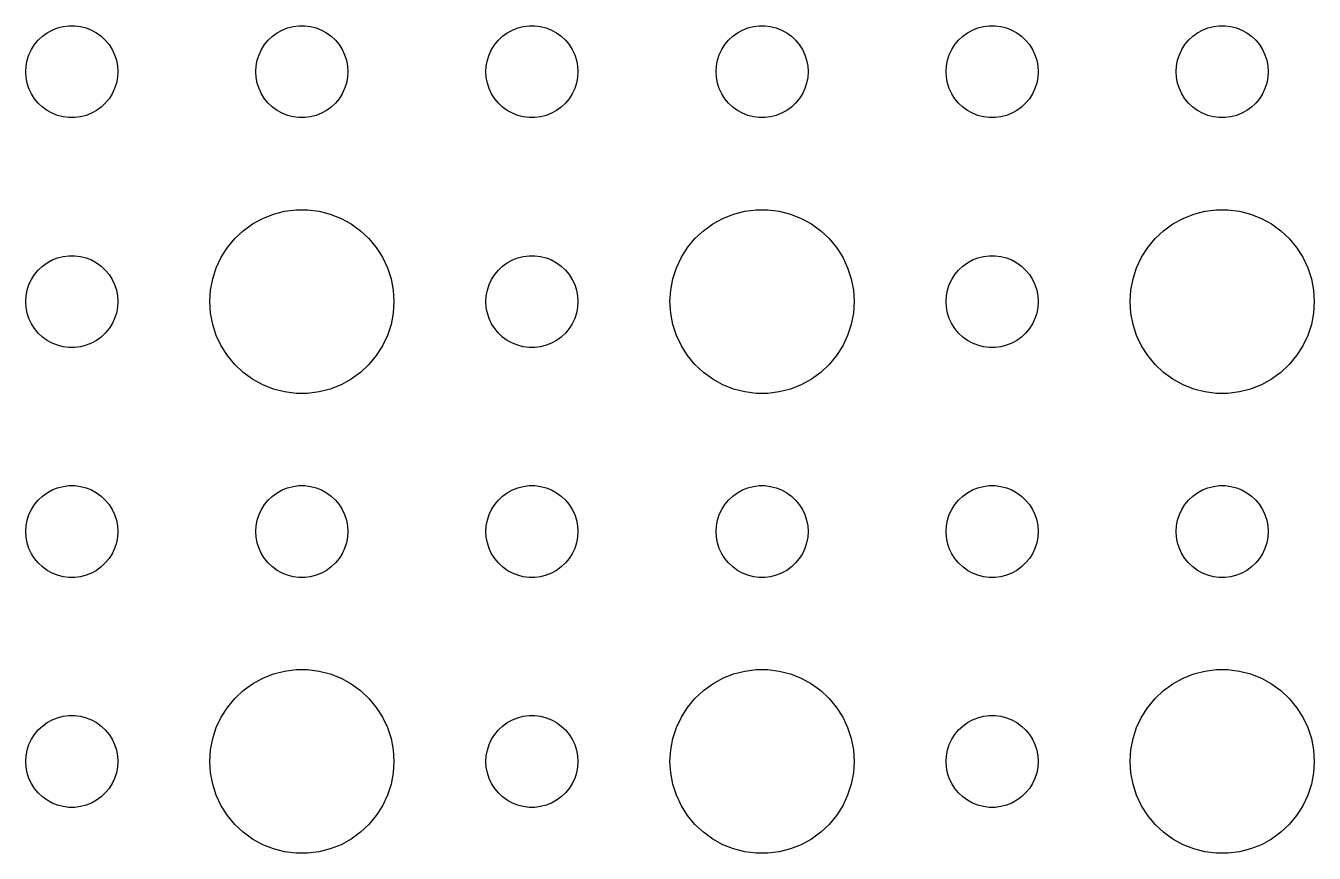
# Model space of a CAD drawing. Header units: metres. Extents: x -142 to 142, y -142 to 142.
# Drawn here: x 21 to 63, y -47.99 to -21 of the extents above; entities that cross this region are included whole.
import ezdxf

# ---------------------------------------------------------------- set-up
doc = ezdxf.new("R2010")
doc.units = ezdxf.units.M

msp = doc.modelspace()

# ---------------------------------------------------------------- linework, layer by layer
for p, q in [((21.4065, -21.4732), (21.5439, -21.3442)), ((21.5439, -21.3442), (21.6963, -21.2335)), ((21.6963, -21.2335), (21.8613, -21.1427)), ((21.8613, -21.1427), (22.0365, -21.0734)), ((22.0365, -21.0734), (22.2189, -21.0266)), ((22.2189, -21.0266), (22.4058, -21.003)), ((22.4058, -21.003), (22.5942, -21.003)), ((22.5942, -21.003), (22.7811, -21.0266)), ((22.7811, -21.0266), (22.9635, -21.0734)), ((22.9635, -21.0734), (23.1387, -21.1427)), ((23.1387, -21.1427), (23.3037, -21.2335)), ((23.3037, -21.2335), (23.4561, -21.3442)), ((23.4561, -21.3442), (23.5934, -21.4732)), ((28.9065, -21.4732), (29.0439, -21.3442)), ((29.0439, -21.3442), (29.1963, -21.2335)), ((29.1963, -21.2335), (29.3613, -21.1427)), ((29.3613, -21.1427), (29.5365, -21.0734)), ((29.5365, -21.0734), (29.7189, -21.0266)), ((29.7189, -21.0266), (29.9058, -21.003)), ((29.9058, -21.003), (30.0942, -21.003)), ((30.0942, -21.003), (30.2811, -21.0266)), ((30.2811, -21.0266), (30.4635, -21.0734)), ((30.4635, -21.0734), (30.6387, -21.1427)), ((30.6387, -21.1427), (30.8037, -21.2335)), ((30.8037, -21.2335), (30.9561, -21.3442)), ((30.9561, -21.3442), (31.0934, -21.4732)), ((36.4065, -21.4732), (36.5439, -21.3442)), ((36.5439, -21.3442), (36.6963, -21.2335)), ((36.6963, -21.2335), (36.8613, -21.1427)), ((36.8613, -21.1427), (37.0365, -21.0734)), ((37.0365, -21.0734), (37.2189, -21.0266)), ((37.2189, -21.0266), (37.4058, -21.003)), ((37.4058, -21.003), (37.5942, -21.003)), ((37.5942, -21.003), (37.7811, -21.0266)), ((37.7811, -21.0266), (37.9635, -21.0734)), ((37.9635, -21.0734), (38.1387, -21.1427)), ((38.1387, -21.1427), (38.3037, -21.2335)), ((38.3037, -21.2335), (38.4561, -21.3442)), ((38.4561, -21.3442), (38.5934, -21.4732)), ((43.9065, -21.4732), (44.0439, -21.3442)), ((44.0439, -21.3442), (44.1963, -21.2335)), ((44.1963, -21.2335), (44.3613, -21.1427)), ((44.3613, -21.1427), (44.5365, -21.0734)), ((44.5365, -21.0734), (44.7189, -21.0266)), ((44.7189, -21.0266), (44.9058, -21.003)), ((44.9058, -21.003), (45.0942, -21.003)), ((45.0942, -21.003), (45.2811, -21.0266)), ((45.2811, -21.0266), (45.4635, -21.0734)), ((45.4635, -21.0734), (45.6387, -21.1427)), ((45.6387, -21.1427), (45.8037, -21.2335)), ((45.8037, -21.2335), (45.9561, -21.3442)), ((45.9561, -21.3442), (46.0934, -21.4732)), ((51.4065, -21.4732), (51.5439, -21.3442)), ((51.5439, -21.3442), (51.6963, -21.2335)), ((51.6963, -21.2335), (51.8613, -21.1427)), ((51.8613, -21.1427), (52.0365, -21.0734)), ((52.0365, -21.0734), (52.2189, -21.0266)), ((52.2189, -21.0266), (52.4058, -21.003)), ((52.4058, -21.003), (52.5942, -21.003)), ((52.5942, -21.003), (52.7811, -21.0266)), ((52.7811, -21.0266), (52.9635, -21.0734)), ((52.9635, -21.0734), (53.1387, -21.1427)), ((53.1387, -21.1427), (53.3037, -21.2335)), ((53.3037, -21.2335), (53.4561, -21.3442)), ((53.4561, -21.3442), (53.5934, -21.4732)), ((58.9065, -21.4732), (59.0439, -21.3442)), ((59.0439, -21.3442), (59.1963, -21.2335)), ((59.1963, -21.2335), (59.3613, -21.1427)), ((59.3613, -21.1427), (59.5365, -21.0734)), ((59.5365, -21.0734), (59.7189, -21.0266)), ((59.7189, -21.0266), (59.9058, -21.003)), ((59.9058, -21.003), (60.0942, -21.003)), ((60.0942, -21.003), (60.2811, -21.0266)), ((60.2811, -21.0266), (60.4635, -21.0734)), ((60.4635, -21.0734), (60.6387, -21.1427)), ((60.6387, -21.1427), (60.8037, -21.2335)), ((60.8037, -21.2335), (60.9561, -21.3442)), ((60.9561, -21.3442), (61.0934, -21.4732)), ((21.1053, -21.9478), (21.1855, -21.7774)), ((21.1855, -21.7774), (21.2865, -21.6183)), ((21.2865, -21.6183), (21.4065, -21.4732)), ((23.5934, -21.4732), (23.7135, -21.6183)), ((23.7135, -21.6183), (23.8145, -21.7774)), ((23.8145, -21.7774), (23.8947, -21.9478)), ((28.6053, -21.9478), (28.6855, -21.7774)), ((28.6855, -21.7774), (28.7865, -21.6183)), ((28.7865, -21.6183), (28.9065, -21.4732)), ((31.0934, -21.4732), (31.2135, -21.6183)), ((31.2135, -21.6183), (31.3145, -21.7774)), ((31.3145, -21.7774), (31.3947, -21.9478)), ((36.1053, -21.9478), (36.1855, -21.7774)), ((36.1855, -21.7774), (36.2865, -21.6183)), ((36.2865, -21.6183), (36.4065, -21.4732)), ((38.5934, -21.4732), (38.7135, -21.6183)), ((38.7135, -21.6183), (38.8145, -21.7774)), ((38.8145, -21.7774), (38.8947, -21.9478)), ((43.6053, -21.9478), (43.6855, -21.7774)), ((43.6855, -21.7774), (43.7865, -21.6183)), ((43.7865, -21.6183), (43.9065, -21.4732)), ((46.0934, -21.4732), (46.2135, -21.6183)), ((46.2135, -21.6183), (46.3145, -21.7774)), ((46.3145, -21.7774), (46.3947, -21.9478)), ((51.1053, -21.9478), (51.1855, -21.7774)), ((51.1855, -21.7774), (51.2865, -21.6183)), ((51.2865, -21.6183), (51.4065, -21.4732)), ((53.5934, -21.4732), (53.7135, -21.6183)), ((53.7135, -21.6183), (53.8145, -21.7774)), ((53.8145, -21.7774), (53.8947, -21.9478)), ((58.6053, -21.9478), (58.6855, -21.7774)), ((58.6855, -21.7774), (58.7865, -21.6183)), ((58.7865, -21.6183), (58.9065, -21.4732)), ((61.0934, -21.4732), (61.2135, -21.6183)), ((61.2135, -21.6183), (61.3145, -21.7774)), ((61.3145, -21.7774), (61.3947, -21.9478)), ((21.0118, -22.312), (21.0471, -22.127)), ((21.0471, -22.127), (21.1053, -21.9478)), ((23.8947, -21.9478), (23.9529, -22.127)), ((23.9529, -22.127), (23.9882, -22.312)), ((28.5118, -22.312), (28.5471, -22.127)), ((28.5471, -22.127), (28.6053, -21.9478)), ((31.3947, -21.9478), (31.4529, -22.127)), ((31.4529, -22.127), (31.4882, -22.312)), ((36.0118, -22.312), (36.0471, -22.127)), ((36.0471, -22.127), (36.1053, -21.9478)), ((38.8947, -21.9478), (38.9529, -22.127)), ((38.9529, -22.127), (38.9882, -22.312)), ((43.5118, -22.312), (43.5471, -22.127)), ((43.5471, -22.127), (43.6053, -21.9478)), ((46.3947, -21.9478), (46.4529, -22.127)), ((46.4529, -22.127), (46.4882, -22.312)), ((51.0118, -22.312), (51.0471, -22.127)), ((51.0471, -22.127), (51.1053, -21.9478)), ((53.8947, -21.9478), (53.9529, -22.127)), ((53.9529, -22.127), (53.9882, -22.312)), ((58.5118, -22.312), (58.5471, -22.127)), ((58.5471, -22.127), (58.6053, -21.9478)), ((61.3947, -21.9478), (61.4529, -22.127)), ((61.4529, -22.127), (61.4882, -22.312)), ((21, -22.5), (21.0118, -22.312)), ((21.0118, -22.688), (21, -22.5)), ((23.9882, -22.312), (24, -22.5)), ((24, -22.5), (23.9882, -22.688)), ((28.5, -22.5), (28.5118, -22.312)), ((28.5118, -22.688), (28.5, -22.5)), ((31.4882, -22.312), (31.5, -22.5)), ((31.5, -22.5), (31.4882, -22.688)), ((36, -22.5), (36.0118, -22.312)), ((36.0118, -22.688), (36, -22.5)), ((38.9882, -22.312), (39, -22.5)), ((39, -22.5), (38.9882, -22.688)), ((43.5, -22.5), (43.5118, -22.312)), ((43.5118, -22.688), (43.5, -22.5)), ((46.4882, -22.312), (46.5, -22.5)), ((46.5, -22.5), (46.4882, -22.688)), ((51, -22.5), (51.0118, -22.312)), ((51.0118, -22.688), (51, -22.5)), ((53.9882, -22.312), (54, -22.5)), ((54, -22.5), (53.9882, -22.688)), ((58.5, -22.5), (58.5118, -22.312)), ((58.5118, -22.688), (58.5, -22.5)), ((61.4882, -22.312), (61.5, -22.5)), ((61.5, -22.5), (61.4882, -22.688)), ((21.0471, -22.873), (21.0118, -22.688)), ((21.1053, -23.0522), (21.0471, -22.873)), ((21.1855, -23.2226), (21.1053, -23.0522)), ((23.8947, -23.0522), (23.8145, -23.2226)), ((23.9529, -22.873), (23.8947, -23.0522)), ((23.9882, -22.688), (23.9529, -22.873)), ((28.5471, -22.873), (28.5118, -22.688)), ((28.6053, -23.0522), (28.5471, -22.873)), ((28.6855, -23.2226), (28.6053, -23.0522)), ((31.3947, -23.0522), (31.3145, -23.2226)), ((31.4529, -22.873), (31.3947, -23.0522)), ((31.4882, -22.688), (31.4529, -22.873)), ((36.0471, -22.873), (36.0118, -22.688)), ((36.1053, -23.0522), (36.0471, -22.873)), ((36.1855, -23.2226), (36.1053, -23.0522)), ((38.8947, -23.0522), (38.8145, -23.2226)), ((38.9529, -22.873), (38.8947, -23.0522)), ((38.9882, -22.688), (38.9529, -22.873)), ((43.5471, -22.873), (43.5118, -22.688)), ((43.6053, -23.0522), (43.5471, -22.873)), ((43.6855, -23.2226), (43.6053, -23.0522)), ((46.3947, -23.0522), (46.3145, -23.2226)), ((46.4529, -22.873), (46.3947, -23.0522)), ((46.4882, -22.688), (46.4529, -22.873)), ((51.0471, -22.873), (51.0118, -22.688)), ((51.1053, -23.0522), (51.0471, -22.873)), ((51.1855, -23.2226), (51.1053, -23.0522)), ((53.8947, -23.0522), (53.8145, -23.2226)), ((53.9529, -22.873), (53.8947, -23.0522)), ((53.9882, -22.688), (53.9529, -22.873)), ((58.5471, -22.873), (58.5118, -22.688)), ((58.6053, -23.0522), (58.5471, -22.873)), ((58.6855, -23.2226), (58.6053, -23.0522)), ((61.3947, -23.0522), (61.3145, -23.2226)), ((61.4529, -22.873), (61.3947, -23.0522)), ((61.4882, -22.688), (61.4529, -22.873)), ((21.2865, -23.3817), (21.1855, -23.2226)), ((21.4065, -23.5268), (21.2865, -23.3817)), ((23.7135, -23.3817), (23.5934, -23.5268)), ((23.8145, -23.2226), (23.7135, -23.3817)), ((28.7865, -23.3817), (28.6855, -23.2226)), ((28.9065, -23.5268), (28.7865, -23.3817)), ((31.2135, -23.3817), (31.0934, -23.5268)), ((31.3145, -23.2226), (31.2135, -23.3817)), ((36.2865, -23.3817), (36.1855, -23.2226)), ((36.4065, -23.5268), (36.2865, -23.3817)), ((38.7135, -23.3817), (38.5934, -23.5268)), ((38.8145, -23.2226), (38.7135, -23.3817)), ((43.7865, -23.3817), (43.6855, -23.2226)), ((43.9065, -23.5268), (43.7865, -23.3817)), ((46.2135, -23.3817), (46.0934, -23.5268)), ((46.3145, -23.2226), (46.2135, -23.3817)), ((51.2865, -23.3817), (51.1855, -23.2226)), ((51.4065, -23.5268), (51.2865, -23.3817)), ((53.7135, -23.3817), (53.5934, -23.5268)), ((53.8145, -23.2226), (53.7135, -23.3817)), ((58.7865, -23.3817), (58.6855, -23.2226)), ((58.9065, -23.5268), (58.7865, -23.3817)), ((61.2135, -23.3817), (61.0934, -23.5268)), ((61.3145, -23.2226), (61.2135, -23.3817)), ((21.5439, -23.6558), (21.4065, -23.5268)), ((21.6963, -23.7665), (21.5439, -23.6558)), ((21.8613, -23.8572), (21.6963, -23.7665)), ((22.0365, -23.9266), (21.8613, -23.8572)), ((22.2189, -23.9734), (22.0365, -23.9266)), ((22.9635, -23.9266), (22.7811, -23.9734)), ((23.1387, -23.8572), (22.9635, -23.9266)), ((23.3037, -23.7665), (23.1387, -23.8572)), ((23.4561, -23.6558), (23.3037, -23.7665)), ((23.5934, -23.5268), (23.4561, -23.6558)), ((29.0439, -23.6558), (28.9065, -23.5268)), ((29.1963, -23.7665), (29.0439, -23.6558)), ((29.3613, -23.8572), (29.1963, -23.7665)), ((29.5365, -23.9266), (29.3613, -23.8572)), ((29.7189, -23.9734), (29.5365, -23.9266)), ((30.4635, -23.9266), (30.2811, -23.9734)), ((30.6387, -23.8572), (30.4635, -23.9266)), ((30.8037, -23.7665), (30.6387, -23.8572)), ((30.9561, -23.6558), (30.8037, -23.7665)), ((31.0934, -23.5268), (30.9561, -23.6558)), ((36.5439, -23.6558), (36.4065, -23.5268)), ((36.6963, -23.7665), (36.5439, -23.6558)), ((36.8613, -23.8572), (36.6963, -23.7665)), ((37.0365, -23.9266), (36.8613, -23.8572)), ((37.2189, -23.9734), (37.0365, -23.9266)), ((37.9635, -23.9266), (37.7811, -23.9734)), ((38.1387, -23.8572), (37.9635, -23.9266)), ((38.3037, -23.7665), (38.1387, -23.8572)), ((38.4561, -23.6558), (38.3037, -23.7665)), ((38.5934, -23.5268), (38.4561, -23.6558)), ((44.0439, -23.6558), (43.9065, -23.5268)), ((44.1963, -23.7665), (44.0439, -23.6558)), ((44.3613, -23.8572), (44.1963, -23.7665)), ((44.5365, -23.9266), (44.3613, -23.8572)), ((44.7189, -23.9734), (44.5365, -23.9266)), ((45.4635, -23.9266), (45.2811, -23.9734)), ((45.6387, -23.8572), (45.4635, -23.9266)), ((45.8037, -23.7665), (45.6387, -23.8572)), ((45.9561, -23.6558), (45.8037, -23.7665)), ((46.0934, -23.5268), (45.9561, -23.6558)), ((51.5439, -23.6558), (51.4065, -23.5268)), ((51.6963, -23.7665), (51.5439, -23.6558)), ((51.8613, -23.8572), (51.6963, -23.7665)), ((52.0365, -23.9266), (51.8613, -23.8572)), ((52.2189, -23.9734), (52.0365, -23.9266)), ((52.9635, -23.9266), (52.7811, -23.9734)), ((53.1387, -23.8572), (52.9635, -23.9266)), ((53.3037, -23.7665), (53.1387, -23.8572)), ((53.4561, -23.6558), (53.3037, -23.7665)), ((53.5934, -23.5268), (53.4561, -23.6558)), ((59.0439, -23.6558), (58.9065, -23.5268)), ((59.1963, -23.7665), (59.0439, -23.6558)), ((59.3613, -23.8572), (59.1963, -23.7665)), ((59.5365, -23.9266), (59.3613, -23.8572)), ((59.7189, -23.9734), (59.5365, -23.9266)), ((60.4635, -23.9266), (60.2811, -23.9734)), ((60.6387, -23.8572), (60.4635, -23.9266)), ((60.8037, -23.7665), (60.6387, -23.8572)), ((60.9561, -23.6558), (60.8037, -23.7665)), ((61.0934, -23.5268), (60.9561, -23.6558)), ((22.4058, -23.997), (22.2189, -23.9734)), ((22.5942, -23.997), (22.4058, -23.997)), ((22.7811, -23.9734), (22.5942, -23.997)), ((29.9058, -23.997), (29.7189, -23.9734)), ((30.0942, -23.997), (29.9058, -23.997)), ((30.2811, -23.9734), (30.0942, -23.997)), ((37.4058, -23.997), (37.2189, -23.9734)), ((37.5942, -23.997), (37.4058, -23.997)), ((37.7811, -23.9734), (37.5942, -23.997)), ((44.9058, -23.997), (44.7189, -23.9734)), ((45.0942, -23.997), (44.9058, -23.997)), ((45.2811, -23.9734), (45.0942, -23.997)), ((52.4058, -23.997), (52.2189, -23.9734)), ((52.5942, -23.997), (52.4058, -23.997)), ((52.7811, -23.9734), (52.5942, -23.997)), ((59.9058, -23.997), (59.7189, -23.9734)), ((60.0942, -23.997), (59.9058, -23.997)), ((60.2811, -23.9734), (60.0942, -23.997)), ((28.3925, -27.467), (28.7227, -27.2855)), ((28.7227, -27.2855), (29.0729, -27.1468)), ((29.0729, -27.1468), (29.4379, -27.0531)), ((29.4379, -27.0531), (29.8116, -27.0059)), ((29.8116, -27.0059), (30.1884, -27.0059)), ((30.1884, -27.0059), (30.5621, -27.0531)), ((30.5621, -27.0531), (30.927, -27.1468)), ((30.927, -27.1468), (31.2773, -27.2855)), ((31.2773, -27.2855), (31.6075, -27.467)), ((43.3925, -27.467), (43.7227, -27.2855)), ((43.7227, -27.2855), (44.0729, -27.1468)), ((44.0729, -27.1468), (44.4379, -27.0531)), ((44.4379, -27.0531), (44.8116, -27.0059)), ((44.8116, -27.0059), (45.1884, -27.0059)), ((45.1884, -27.0059), (45.5621, -27.0531)), ((45.5621, -27.0531), (45.927, -27.1468)), ((45.927, -27.1468), (46.2773, -27.2855)), ((46.2773, -27.2855), (46.6075, -27.467)), ((58.3925, -27.467), (58.7227, -27.2855)), ((58.7227, -27.2855), (59.0729, -27.1468)), ((59.0729, -27.1468), (59.4379, -27.0531)), ((59.4379, -27.0531), (59.8116, -27.0059)), ((59.8116, -27.0059), (60.1884, -27.0059)), ((60.1884, -27.0059), (60.5621, -27.0531)), ((60.5621, -27.0531), (60.927, -27.1468)), ((60.927, -27.1468), (61.2773, -27.2855)), ((61.2773, -27.2855), (61.6075, -27.467)), ((27.8131, -27.9464), (28.0877, -27.6884)), ((28.0877, -27.6884), (28.3925, -27.467)), ((31.6075, -27.467), (31.9123, -27.6884)), ((31.9123, -27.6884), (32.1869, -27.9464)), ((42.8131, -27.9464), (43.0877, -27.6884)), ((43.0877, -27.6884), (43.3925, -27.467)), ((46.6075, -27.467), (46.9123, -27.6884)), ((46.9123, -27.6884), (47.1869, -27.9464)), ((57.8131, -27.9464), (58.0877, -27.6884)), ((58.0877, -27.6884), (58.3925, -27.467)), ((61.6075, -27.467), (61.9123, -27.6884)), ((61.9123, -27.6884), (62.1869, -27.9464)), ((27.5729, -28.2366), (27.8131, -27.9464)), ((32.1869, -27.9464), (32.427, -28.2366)), ((42.5729, -28.2366), (42.8131, -27.9464)), ((47.1869, -27.9464), (47.427, -28.2366)), ((57.5729, -28.2366), (57.8131, -27.9464)), ((62.1869, -27.9464), (62.427, -28.2366)), ((22.0365, -28.5734), (22.2189, -28.5266)), ((22.2189, -28.5266), (22.4058, -28.503)), ((22.4058, -28.503), (22.5942, -28.503)), ((22.5942, -28.503), (22.7811, -28.5266)), ((22.7811, -28.5266), (22.9635, -28.5734)), ((27.2107, -28.8956), (27.3711, -28.5547)), ((27.3711, -28.5547), (27.5729, -28.2366)), ((32.427, -28.2366), (32.6289, -28.5547)), ((32.6289, -28.5547), (32.7893, -28.8956)), ((37.0365, -28.5734), (37.2189, -28.5266)), ((37.2189, -28.5266), (37.4058, -28.503)), ((37.4058, -28.503), (37.5942, -28.503)), ((37.5942, -28.503), (37.7811, -28.5266)), ((37.7811, -28.5266), (37.9635, -28.5734)), ((42.2107, -28.8956), (42.3711, -28.5547)), ((42.3711, -28.5547), (42.5729, -28.2366)), ((47.427, -28.2366), (47.6289, -28.5547)), ((47.6289, -28.5547), (47.7893, -28.8956)), ((52.0365, -28.5734), (52.2189, -28.5266)), ((52.2189, -28.5266), (52.4058, -28.503)), ((52.4058, -28.503), (52.5942, -28.503)), ((52.5942, -28.503), (52.7811, -28.5266)), ((52.7811, -28.5266), (52.9635, -28.5734)), ((57.2107, -28.8956), (57.3711, -28.5547)), ((57.3711, -28.5547), (57.5729, -28.2366)), ((62.427, -28.2366), (62.6289, -28.5547)), ((62.6289, -28.5547), (62.7893, -28.8956)), ((21.2865, -29.1183), (21.4065, -28.9732)), ((21.4065, -28.9732), (21.5439, -28.8442)), ((21.5439, -28.8442), (21.6963, -28.7335)), ((21.6963, -28.7335), (21.8613, -28.6427)), ((21.8613, -28.6427), (22.0365, -28.5734)), ((22.9635, -28.5734), (23.1387, -28.6427)), ((23.1387, -28.6427), (23.3037, -28.7335)), ((23.3037, -28.7335), (23.4561, -28.8442)), ((23.4561, -28.8442), (23.5934, -28.9732)), ((23.5934, -28.9732), (23.7135, -29.1183)), ((27.0942, -29.2539), (27.2107, -28.8956)), ((32.7893, -28.8956), (32.9057, -29.2539)), ((36.2865, -29.1183), (36.4065, -28.9732)), ((36.4065, -28.9732), (36.5439, -28.8442)), ((36.5439, -28.8442), (36.6963, -28.7335)), ((36.6963, -28.7335), (36.8613, -28.6427)), ((36.8613, -28.6427), (37.0365, -28.5734)), ((37.9635, -28.5734), (38.1387, -28.6427)), ((38.1387, -28.6427), (38.3037, -28.7335)), ((38.3037, -28.7335), (38.4561, -28.8442)), ((38.4561, -28.8442), (38.5934, -28.9732)), ((38.5934, -28.9732), (38.7135, -29.1183)), ((42.0942, -29.2539), (42.2107, -28.8956)), ((47.7893, -28.8956), (47.9057, -29.2539)), ((51.2865, -29.1183), (51.4065, -28.9732)), ((51.4065, -28.9732), (51.5439, -28.8442)), ((51.5439, -28.8442), (51.6963, -28.7335)), ((51.6963, -28.7335), (51.8613, -28.6427)), ((51.8613, -28.6427), (52.0365, -28.5734)), ((52.9635, -28.5734), (53.1387, -28.6427)), ((53.1387, -28.6427), (53.3037, -28.7335)), ((53.3037, -28.7335), (53.4561, -28.8442)), ((53.4561, -28.8442), (53.5934, -28.9732)), ((53.5934, -28.9732), (53.7135, -29.1183)), ((57.0942, -29.2539), (57.2107, -28.8956)), ((62.7893, -28.8956), (62.9057, -29.2539)), ((21.1053, -29.4478), (21.1855, -29.2774)), ((21.1855, -29.2774), (21.2865, -29.1183)), ((23.7135, -29.1183), (23.8145, -29.2774)), ((23.8145, -29.2774), (23.8947, -29.4478)), ((27.0237, -29.624), (27.0942, -29.2539)), ((32.9057, -29.2539), (32.9763, -29.624)), ((36.1053, -29.4478), (36.1855, -29.2774)), ((36.1855, -29.2774), (36.2865, -29.1183)), ((38.7135, -29.1183), (38.8145, -29.2774)), ((38.8145, -29.2774), (38.8947, -29.4478)), ((42.0237, -29.624), (42.0942, -29.2539)), ((47.9057, -29.2539), (47.9763, -29.624)), ((51.1053, -29.4478), (51.1855, -29.2774)), ((51.1855, -29.2774), (51.2865, -29.1183)), ((53.7135, -29.1183), (53.8145, -29.2774)), ((53.8145, -29.2774), (53.8947, -29.4478)), ((57.0237, -29.624), (57.0942, -29.2539)), ((62.9057, -29.2539), (62.9763, -29.624)), ((21, -30), (21.0118, -29.812)), ((21.0118, -29.812), (21.0471, -29.627)), ((21.0471, -29.627), (21.1053, -29.4478)), ((23.8947, -29.4478), (23.9529, -29.627)), ((23.9529, -29.627), (23.9882, -29.812)), ((23.9882, -29.812), (24, -30)), ((27, -30), (27.0237, -29.624)), ((32.9763, -29.624), (33, -30)), ((36, -30), (36.0118, -29.812)), ((36.0118, -29.812), (36.0471, -29.627)), ((36.0471, -29.627), (36.1053, -29.4478)), ((38.8947, -29.4478), (38.9529, -29.627)), ((38.9529, -29.627), (38.9882, -29.812)), ((38.9882, -29.812), (39, -30)), ((42, -30), (42.0237, -29.624)), ((47.9763, -29.624), (48, -30)), ((51, -30), (51.0118, -29.812)), ((51.0118, -29.812), (51.0471, -29.627)), ((51.0471, -29.627), (51.1053, -29.4478)), ((53.8947, -29.4478), (53.9529, -29.627)), ((53.9529, -29.627), (53.9882, -29.812)), ((53.9882, -29.812), (54, -30)), ((57, -30), (57.0237, -29.624)), ((62.9763, -29.624), (63, -30)), ((21.0118, -30.188), (21, -30)), ((21.0471, -30.373), (21.0118, -30.188)), ((23.9882, -30.188), (23.9529, -30.373)), ((24, -30), (23.9882, -30.188)), ((27.0237, -30.376), (27, -30)), ((33, -30), (32.9763, -30.376)), ((36.0118, -30.188), (36, -30)), ((36.0471, -30.373), (36.0118, -30.188)), ((38.9882, -30.188), (38.9529, -30.373)), ((39, -30), (38.9882, -30.188)), ((42.0237, -30.376), (42, -30)), ((48, -30), (47.9763, -30.376)), ((51.0118, -30.188), (51, -30)), ((51.0471, -30.373), (51.0118, -30.188)), ((53.9882, -30.188), (53.9529, -30.373)), ((54, -30), (53.9882, -30.188)), ((57.0237, -30.376), (57, -30)), ((63, -30), (62.9763, -30.376)), ((21.1053, -30.5522), (21.0471, -30.373)), ((21.1855, -30.7226), (21.1053, -30.5522)), ((23.8947, -30.5522), (23.8145, -30.7226)), ((23.9529, -30.373), (23.8947, -30.5522)), ((27.0942, -30.7461), (27.0237, -30.376)), ((32.9763, -30.376), (32.9057, -30.7461)), ((36.1053, -30.5522), (36.0471, -30.373)), ((36.1855, -30.7226), (36.1053, -30.5522)), ((38.8947, -30.5522), (38.8145, -30.7226)), ((38.9529, -30.373), (38.8947, -30.5522)), ((42.0942, -30.7461), (42.0237, -30.376)), ((47.9763, -30.376), (47.9057, -30.7461)), ((51.1053, -30.5522), (51.0471, -30.373)), ((51.1855, -30.7226), (51.1053, -30.5522)), ((53.8947, -30.5522), (53.8145, -30.7226)), ((53.9529, -30.373), (53.8947, -30.5522)), ((57.0942, -30.7461), (57.0237, -30.376)), ((62.9763, -30.376), (62.9057, -30.7461)), ((21.2865, -30.8817), (21.1855, -30.7226)), ((21.4065, -31.0268), (21.2865, -30.8817)), ((21.5439, -31.1558), (21.4065, -31.0268)), ((23.5934, -31.0268), (23.4561, -31.1558)), ((23.7135, -30.8817), (23.5934, -31.0268)), ((23.8145, -30.7226), (23.7135, -30.8817)), ((27.2107, -31.1044), (27.0942, -30.7461)), ((32.9057, -30.7461), (32.7893, -31.1044)), ((36.2865, -30.8817), (36.1855, -30.7226)), ((36.4065, -31.0268), (36.2865, -30.8817)), ((36.5439, -31.1558), (36.4065, -31.0268)), ((38.5934, -31.0268), (38.4561, -31.1558)), ((38.7135, -30.8817), (38.5934, -31.0268)), ((38.8145, -30.7226), (38.7135, -30.8817)), ((42.2107, -31.1044), (42.0942, -30.7461)), ((47.9057, -30.7461), (47.7893, -31.1044)), ((51.2865, -30.8817), (51.1855, -30.7226)), ((51.4065, -31.0268), (51.2865, -30.8817)), ((51.5439, -31.1558), (51.4065, -31.0268)), ((53.5934, -31.0268), (53.4561, -31.1558)), ((53.7135, -30.8817), (53.5934, -31.0268)), ((53.8145, -30.7226), (53.7135, -30.8817)), ((57.2107, -31.1044), (57.0942, -30.7461)), ((62.9057, -30.7461), (62.7893, -31.1044)), ((21.6963, -31.2665), (21.5439, -31.1558)), ((21.8613, -31.3572), (21.6963, -31.2665)), ((22.0365, -31.4266), (21.8613, -31.3572)), ((22.2189, -31.4734), (22.0365, -31.4266)), ((22.4058, -31.497), (22.2189, -31.4734)), ((22.5942, -31.497), (22.4058, -31.497)), ((22.7811, -31.4734), (22.5942, -31.497)), ((22.9635, -31.4266), (22.7811, -31.4734)), ((23.1387, -31.3572), (22.9635, -31.4266)), ((23.3037, -31.2665), (23.1387, -31.3572)), ((23.4561, -31.1558), (23.3037, -31.2665)), ((27.3711, -31.4453), (27.2107, -31.1044)), ((27.5729, -31.7634), (27.3711, -31.4453)), ((32.6289, -31.4453), (32.427, -31.7634)), ((32.7893, -31.1044), (32.6289, -31.4453)), ((36.6963, -31.2665), (36.5439, -31.1558)), ((36.8613, -31.3572), (36.6963, -31.2665)), ((37.0365, -31.4266), (36.8613, -31.3572)), ((37.2189, -31.4734), (37.0365, -31.4266)), ((37.4058, -31.497), (37.2189, -31.4734)), ((37.5942, -31.497), (37.4058, -31.497)), ((37.7811, -31.4734), (37.5942, -31.497)), ((37.9635, -31.4266), (37.7811, -31.4734)), ((38.1387, -31.3572), (37.9635, -31.4266)), ((38.3037, -31.2665), (38.1387, -31.3572)), ((38.4561, -31.1558), (38.3037, -31.2665)), ((42.3711, -31.4453), (42.2107, -31.1044)), ((42.5729, -31.7634), (42.3711, -31.4453)), ((47.6289, -31.4453), (47.427, -31.7634)), ((47.7893, -31.1044), (47.6289, -31.4453)), ((51.6963, -31.2665), (51.5439, -31.1558)), ((51.8613, -31.3572), (51.6963, -31.2665)), ((52.0365, -31.4266), (51.8613, -31.3572)), ((52.2189, -31.4734), (52.0365, -31.4266)), ((52.4058, -31.497), (52.2189, -31.4734)), ((52.5942, -31.497), (52.4058, -31.497)), ((52.7811, -31.4734), (52.5942, -31.497)), ((52.9635, -31.4266), (52.7811, -31.4734)), ((53.1387, -31.3572), (52.9635, -31.4266)), ((53.3037, -31.2665), (53.1387, -31.3572)), ((53.4561, -31.1558), (53.3037, -31.2665)), ((57.3711, -31.4453), (57.2107, -31.1044)), ((57.5729, -31.7634), (57.3711, -31.4453)), ((62.6289, -31.4453), (62.427, -31.7634)), ((62.7893, -31.1044), (62.6289, -31.4453)), ((27.8131, -32.0536), (27.5729, -31.7634)), ((32.427, -31.7634), (32.1869, -32.0536)), ((42.8131, -32.0536), (42.5729, -31.7634)), ((47.427, -31.7634), (47.1869, -32.0536)), ((57.8131, -32.0536), (57.5729, -31.7634)), ((62.427, -31.7634), (62.1869, -32.0536)), ((28.0877, -32.3115), (27.8131, -32.0536)), ((28.3925, -32.533), (28.0877, -32.3115)), ((31.9123, -32.3115), (31.6075, -32.533)), ((32.1869, -32.0536), (31.9123, -32.3115)), ((43.0877, -32.3115), (42.8131, -32.0536)), ((43.3925, -32.533), (43.0877, -32.3115)), ((46.9123, -32.3115), (46.6075, -32.533)), ((47.1869, -32.0536), (46.9123, -32.3115)), ((58.0877, -32.3115), (57.8131, -32.0536)), ((58.3925, -32.533), (58.0877, -32.3115)), ((61.9123, -32.3115), (61.6075, -32.533)), ((62.1869, -32.0536), (61.9123, -32.3115)), ((28.7227, -32.7145), (28.3925, -32.533)), ((29.0729, -32.8532), (28.7227, -32.7145)), ((31.2773, -32.7145), (30.927, -32.8532)), ((31.6075, -32.533), (31.2773, -32.7145)), ((43.7227, -32.7145), (43.3925, -32.533)), ((44.0729, -32.8532), (43.7227, -32.7145)), ((46.2773, -32.7145), (45.927, -32.8532)), ((46.6075, -32.533), (46.2773, -32.7145)), ((58.7227, -32.7145), (58.3925, -32.533)), ((59.0729, -32.8532), (58.7227, -32.7145)), ((61.2773, -32.7145), (60.927, -32.8532)), ((61.6075, -32.533), (61.2773, -32.7145)), ((29.4379, -32.9469), (29.0729, -32.8532)), ((29.8116, -32.9941), (29.4379, -32.9469)), ((30.1884, -32.9941), (29.8116, -32.9941)), ((30.5621, -32.9469), (30.1884, -32.9941)), ((30.927, -32.8532), (30.5621, -32.9469)), ((44.4379, -32.9469), (44.0729, -32.8532)), ((44.8116, -32.9941), (44.4379, -32.9469)), ((45.1884, -32.9941), (44.8116, -32.9941)), ((45.5621, -32.9469), (45.1884, -32.9941)), ((45.927, -32.8532), (45.5621, -32.9469)), ((59.4379, -32.9469), (59.0729, -32.8532)), ((59.8116, -32.9941), (59.4379, -32.9469)), ((60.1884, -32.9941), (59.8116, -32.9941)), ((60.5621, -32.9469), (60.1884, -32.9941)), ((60.927, -32.8532), (60.5621, -32.9469)), ((21.8613, -36.1428), (22.0365, -36.0734)), ((22.0365, -36.0734), (22.2189, -36.0266)), ((22.2189, -36.0266), (22.4058, -36.003)), ((22.4058, -36.003), (22.5942, -36.003)), ((22.5942, -36.003), (22.7811, -36.0266)), ((22.7811, -36.0266), (22.9635, -36.0734)), ((22.9635, -36.0734), (23.1387, -36.1428)), ((29.3613, -36.1428), (29.5365, -36.0734)), ((29.5365, -36.0734), (29.7189, -36.0266)), ((29.7189, -36.0266), (29.9058, -36.003)), ((29.9058, -36.003), (30.0942, -36.003)), ((30.0942, -36.003), (30.2811, -36.0266)), ((30.2811, -36.0266), (30.4635, -36.0734)), ((30.4635, -36.0734), (30.6387, -36.1428)), ((36.8613, -36.1428), (37.0365, -36.0734)), ((37.0365, -36.0734), (37.2189, -36.0266)), ((37.2189, -36.0266), (37.4058, -36.003)), ((37.4058, -36.003), (37.5942, -36.003)), ((37.5942, -36.003), (37.7811, -36.0266)), ((37.7811, -36.0266), (37.9635, -36.0734)), ((37.9635, -36.0734), (38.1387, -36.1428)), ((44.3613, -36.1428), (44.5365, -36.0734)), ((44.5365, -36.0734), (44.7189, -36.0266)), ((44.7189, -36.0266), (44.9058, -36.003)), ((44.9058, -36.003), (45.0942, -36.003)), ((45.0942, -36.003), (45.2811, -36.0266)), ((45.2811, -36.0266), (45.4635, -36.0734)), ((45.4635, -36.0734), (45.6387, -36.1428)), ((51.8613, -36.1428), (52.0365, -36.0734)), ((52.0365, -36.0734), (52.2189, -36.0266)), ((52.2189, -36.0266), (52.4058, -36.003)), ((52.4058, -36.003), (52.5942, -36.003)), ((52.5942, -36.003), (52.7811, -36.0266)), ((52.7811, -36.0266), (52.9635, -36.0734)), ((52.9635, -36.0734), (53.1387, -36.1428)), ((59.3613, -36.1428), (59.5365, -36.0734)), ((59.5365, -36.0734), (59.7189, -36.0266)), ((59.7189, -36.0266), (59.9058, -36.003)), ((59.9058, -36.003), (60.0942, -36.003)), ((60.0942, -36.003), (60.2811, -36.0266)), ((60.2811, -36.0266), (60.4635, -36.0734)), ((60.4635, -36.0734), (60.6387, -36.1428)), ((21.2865, -36.6183), (21.4065, -36.4732)), ((21.4065, -36.4732), (21.5439, -36.3442)), ((21.5439, -36.3442), (21.6963, -36.2335)), ((21.6963, -36.2335), (21.8613, -36.1428)), ((23.1387, -36.1428), (23.3037, -36.2335)), ((23.3037, -36.2335), (23.4561, -36.3442)), ((23.4561, -36.3442), (23.5934, -36.4732)), ((23.5934, -36.4732), (23.7135, -36.6183)), ((28.7865, -36.6183), (28.9065, -36.4732)), ((28.9065, -36.4732), (29.0439, -36.3442)), ((29.0439, -36.3442), (29.1963, -36.2335)), ((29.1963, -36.2335), (29.3613, -36.1428)), ((30.6387, -36.1428), (30.8037, -36.2335)), ((30.8037, -36.2335), (30.9561, -36.3442)), ((30.9561, -36.3442), (31.0934, -36.4732)), ((31.0934, -36.4732), (31.2135, -36.6183)), ((36.2865, -36.6183), (36.4065, -36.4732)), ((36.4065, -36.4732), (36.5439, -36.3442)), ((36.5439, -36.3442), (36.6963, -36.2335)), ((36.6963, -36.2335), (36.8613, -36.1428)), ((38.1387, -36.1428), (38.3037, -36.2335)), ((38.3037, -36.2335), (38.4561, -36.3442)), ((38.4561, -36.3442), (38.5934, -36.4732)), ((38.5934, -36.4732), (38.7135, -36.6183)), ((43.7865, -36.6183), (43.9065, -36.4732)), ((43.9065, -36.4732), (44.0439, -36.3442)), ((44.0439, -36.3442), (44.1963, -36.2335)), ((44.1963, -36.2335), (44.3613, -36.1428)), ((45.6387, -36.1428), (45.8037, -36.2335)), ((45.8037, -36.2335), (45.9561, -36.3442)), ((45.9561, -36.3442), (46.0934, -36.4732)), ((46.0934, -36.4732), (46.2135, -36.6183)), ((51.2865, -36.6183), (51.4065, -36.4732)), ((51.4065, -36.4732), (51.5439, -36.3442)), ((51.5439, -36.3442), (51.6963, -36.2335)), ((51.6963, -36.2335), (51.8613, -36.1428)), ((53.1387, -36.1428), (53.3037, -36.2335)), ((53.3037, -36.2335), (53.4561, -36.3442)), ((53.4561, -36.3442), (53.5934, -36.4732)), ((53.5934, -36.4732), (53.7135, -36.6183)), ((58.7865, -36.6183), (58.9065, -36.4732)), ((58.9065, -36.4732), (59.0439, -36.3442)), ((59.0439, -36.3442), (59.1963, -36.2335)), ((59.1963, -36.2335), (59.3613, -36.1428)), ((60.6387, -36.1428), (60.8037, -36.2335)), ((60.8037, -36.2335), (60.9561, -36.3442)), ((60.9561, -36.3442), (61.0934, -36.4732)), ((61.0934, -36.4732), (61.2135, -36.6183)), ((21.0471, -37.127), (21.1053, -36.9478)), ((21.1053, -36.9478), (21.1855, -36.7774)), ((21.1855, -36.7774), (21.2865, -36.6183)), ((23.7135, -36.6183), (23.8145, -36.7774)), ((23.8145, -36.7774), (23.8947, -36.9478)), ((23.8947, -36.9478), (23.9529, -37.127)), ((28.5471, -37.127), (28.6053, -36.9478)), ((28.6053, -36.9478), (28.6855, -36.7774)), ((28.6855, -36.7774), (28.7865, -36.6183)), ((31.2135, -36.6183), (31.3145, -36.7774)), ((31.3145, -36.7774), (31.3947, -36.9478)), ((31.3947, -36.9478), (31.4529, -37.127)), ((36.0471, -37.127), (36.1053, -36.9478)), ((36.1053, -36.9478), (36.1855, -36.7774)), ((36.1855, -36.7774), (36.2865, -36.6183)), ((38.7135, -36.6183), (38.8145, -36.7774)), ((38.8145, -36.7774), (38.8947, -36.9478)), ((38.8947, -36.9478), (38.9529, -37.127)), ((43.5471, -37.127), (43.6053, -36.9478)), ((43.6053, -36.9478), (43.6855, -36.7774)), ((43.6855, -36.7774), (43.7865, -36.6183)), ((46.2135, -36.6183), (46.3145, -36.7774)), ((46.3145, -36.7774), (46.3947, -36.9478)), ((46.3947, -36.9478), (46.4529, -37.127)), ((51.0471, -37.127), (51.1053, -36.9478)), ((51.1053, -36.9478), (51.1855, -36.7774)), ((51.1855, -36.7774), (51.2865, -36.6183)), ((53.7135, -36.6183), (53.8145, -36.7774)), ((53.8145, -36.7774), (53.8947, -36.9478)), ((53.8947, -36.9478), (53.9529, -37.127)), ((58.5471, -37.127), (58.6053, -36.9478)), ((58.6053, -36.9478), (58.6855, -36.7774)), ((58.6855, -36.7774), (58.7865, -36.6183)), ((61.2135, -36.6183), (61.3145, -36.7774)), ((61.3145, -36.7774), (61.3947, -36.9478)), ((61.3947, -36.9478), (61.4529, -37.127)), ((21, -37.5), (21.0118, -37.312)), ((21.0118, -37.312), (21.0471, -37.127)), ((23.9529, -37.127), (23.9882, -37.312)), ((23.9882, -37.312), (24, -37.5)), ((28.5, -37.5), (28.5118, -37.312)), ((28.5118, -37.312), (28.5471, -37.127)), ((31.4529, -37.127), (31.4882, -37.312)), ((31.4882, -37.312), (31.5, -37.5)), ((36, -37.5), (36.0118, -37.312)), ((36.0118, -37.312), (36.0471, -37.127)), ((38.9529, -37.127), (38.9882, -37.312)), ((38.9882, -37.312), (39, -37.5)), ((43.5, -37.5), (43.5118, -37.312)), ((43.5118, -37.312), (43.5471, -37.127)), ((46.4529, -37.127), (46.4882, -37.312)), ((46.4882, -37.312), (46.5, -37.5)), ((51, -37.5), (51.0118, -37.312)), ((51.0118, -37.312), (51.0471, -37.127)), ((53.9529, -37.127), (53.9882, -37.312)), ((53.9882, -37.312), (54, -37.5)), ((58.5, -37.5), (58.5118, -37.312)), ((58.5118, -37.312), (58.5471, -37.127)), ((61.4529, -37.127), (61.4882, -37.312)), ((61.4882, -37.312), (61.5, -37.5)), ((21.0118, -37.688), (21, -37.5)), ((21.0471, -37.873), (21.0118, -37.688)), ((23.9882, -37.688), (23.9529, -37.873)), ((24, -37.5), (23.9882, -37.688)), ((28.5118, -37.688), (28.5, -37.5)), ((28.5471, -37.873), (28.5118, -37.688)), ((31.4882, -37.688), (31.4529, -37.873)), ((31.5, -37.5), (31.4882, -37.688)), ((36.0118, -37.688), (36, -37.5)), ((36.0471, -37.873), (36.0118, -37.688)), ((38.9882, -37.688), (38.9529, -37.873)), ((39, -37.5), (38.9882, -37.688)), ((43.5118, -37.688), (43.5, -37.5)), ((43.5471, -37.873), (43.5118, -37.688)), ((46.4882, -37.688), (46.4529, -37.873)), ((46.5, -37.5), (46.4882, -37.688)), ((51.0118, -37.688), (51, -37.5)), ((51.0471, -37.873), (51.0118, -37.688)), ((53.9882, -37.688), (53.9529, -37.873)), ((54, -37.5), (53.9882, -37.688)), ((58.5118, -37.688), (58.5, -37.5)), ((58.5471, -37.873), (58.5118, -37.688)), ((61.4882, -37.688), (61.4529, -37.873)), ((61.5, -37.5), (61.4882, -37.688)), ((21.1053, -38.0522), (21.0471, -37.873)), ((21.1855, -38.2226), (21.1053, -38.0522)), ((23.8947, -38.0522), (23.8145, -38.2226)), ((23.9529, -37.873), (23.8947, -38.0522)), ((28.6053, -38.0522), (28.5471, -37.873)), ((28.6855, -38.2226), (28.6053, -38.0522)), ((31.3947, -38.0522), (31.3145, -38.2226)), ((31.4529, -37.873), (31.3947, -38.0522)), ((36.1053, -38.0522), (36.0471, -37.873)), ((36.1855, -38.2226), (36.1053, -38.0522)), ((38.8947, -38.0522), (38.8145, -38.2226)), ((38.9529, -37.873), (38.8947, -38.0522)), ((43.6053, -38.0522), (43.5471, -37.873)), ((43.6855, -38.2226), (43.6053, -38.0522)), ((46.3947, -38.0522), (46.3145, -38.2226)), ((46.4529, -37.873), (46.3947, -38.0522)), ((51.1053, -38.0522), (51.0471, -37.873)), ((51.1855, -38.2226), (51.1053, -38.0522)), ((53.8947, -38.0522), (53.8145, -38.2226)), ((53.9529, -37.873), (53.8947, -38.0522)), ((58.6053, -38.0522), (58.5471, -37.873)), ((58.6855, -38.2226), (58.6053, -38.0522)), ((61.3947, -38.0522), (61.3145, -38.2226)), ((61.4529, -37.873), (61.3947, -38.0522)), ((21.2865, -38.3817), (21.1855, -38.2226)), ((21.4065, -38.5268), (21.2865, -38.3817)), ((21.5439, -38.6558), (21.4065, -38.5268)), ((23.5934, -38.5268), (23.4561, -38.6558)), ((23.7135, -38.3817), (23.5934, -38.5268)), ((23.8145, -38.2226), (23.7135, -38.3817)), ((28.7865, -38.3817), (28.6855, -38.2226)), ((28.9065, -38.5268), (28.7865, -38.3817)), ((29.0439, -38.6558), (28.9065, -38.5268)), ((31.0934, -38.5268), (30.9561, -38.6558)), ((31.2135, -38.3817), (31.0934, -38.5268)), ((31.3145, -38.2226), (31.2135, -38.3817)), ((36.2865, -38.3817), (36.1855, -38.2226)), ((36.4065, -38.5268), (36.2865, -38.3817)), ((36.5439, -38.6558), (36.4065, -38.5268)), ((38.5934, -38.5268), (38.4561, -38.6558)), ((38.7135, -38.3817), (38.5934, -38.5268)), ((38.8145, -38.2226), (38.7135, -38.3817)), ((43.7865, -38.3817), (43.6855, -38.2226)), ((43.9065, -38.5268), (43.7865, -38.3817)), ((44.0439, -38.6558), (43.9065, -38.5268)), ((46.0934, -38.5268), (45.9561, -38.6558)), ((46.2135, -38.3817), (46.0934, -38.5268)), ((46.3145, -38.2226), (46.2135, -38.3817)), ((51.2865, -38.3817), (51.1855, -38.2226)), ((51.4065, -38.5268), (51.2865, -38.3817)), ((51.5439, -38.6558), (51.4065, -38.5268)), ((53.5934, -38.5268), (53.4561, -38.6558)), ((53.7135, -38.3817), (53.5934, -38.5268)), ((53.8145, -38.2226), (53.7135, -38.3817)), ((58.7865, -38.3817), (58.6855, -38.2226)), ((58.9065, -38.5268), (58.7865, -38.3817)), ((59.0439, -38.6558), (58.9065, -38.5268)), ((61.0934, -38.5268), (60.9561, -38.6558)), ((61.2135, -38.3817), (61.0934, -38.5268)), ((61.3145, -38.2226), (61.2135, -38.3817)), ((21.6963, -38.7665), (21.5439, -38.6558)), ((21.8613, -38.8572), (21.6963, -38.7665)), ((22.0365, -38.9266), (21.8613, -38.8572)), ((22.2189, -38.9734), (22.0365, -38.9266)), ((22.4058, -38.997), (22.2189, -38.9734)), ((22.5942, -38.997), (22.4058, -38.997)), ((22.7811, -38.9734), (22.5942, -38.997)), ((22.9635, -38.9266), (22.7811, -38.9734)), ((23.1387, -38.8572), (22.9635, -38.9266)), ((23.3037, -38.7665), (23.1387, -38.8572)), ((23.4561, -38.6558), (23.3037, -38.7665)), ((29.1963, -38.7665), (29.0439, -38.6558)), ((29.3613, -38.8572), (29.1963, -38.7665)), ((29.5365, -38.9266), (29.3613, -38.8572)), ((29.7189, -38.9734), (29.5365, -38.9266)), ((29.9058, -38.997), (29.7189, -38.9734)), ((30.0942, -38.997), (29.9058, -38.997)), ((30.2811, -38.9734), (30.0942, -38.997)), ((30.4635, -38.9266), (30.2811, -38.9734)), ((30.6387, -38.8572), (30.4635, -38.9266)), ((30.8037, -38.7665), (30.6387, -38.8572)), ((30.9561, -38.6558), (30.8037, -38.7665)), ((36.6963, -38.7665), (36.5439, -38.6558)), ((36.8613, -38.8572), (36.6963, -38.7665)), ((37.0365, -38.9266), (36.8613, -38.8572)), ((37.2189, -38.9734), (37.0365, -38.9266)), ((37.4058, -38.997), (37.2189, -38.9734)), ((37.5942, -38.997), (37.4058, -38.997)), ((37.7811, -38.9734), (37.5942, -38.997)), ((37.9635, -38.9266), (37.7811, -38.9734)), ((38.1387, -38.8572), (37.9635, -38.9266)), ((38.3037, -38.7665), (38.1387, -38.8572)), ((38.4561, -38.6558), (38.3037, -38.7665)), ((44.1963, -38.7665), (44.0439, -38.6558)), ((44.3613, -38.8572), (44.1963, -38.7665)), ((44.5365, -38.9266), (44.3613, -38.8572)), ((44.7189, -38.9734), (44.5365, -38.9266)), ((44.9058, -38.997), (44.7189, -38.9734)), ((45.0942, -38.997), (44.9058, -38.997)), ((45.2811, -38.9734), (45.0942, -38.997)), ((45.4635, -38.9266), (45.2811, -38.9734)), ((45.6387, -38.8572), (45.4635, -38.9266)), ((45.8037, -38.7665), (45.6387, -38.8572)), ((45.9561, -38.6558), (45.8037, -38.7665)), ((51.6963, -38.7665), (51.5439, -38.6558)), ((51.8613, -38.8572), (51.6963, -38.7665)), ((52.0365, -38.9266), (51.8613, -38.8572)), ((52.2189, -38.9734), (52.0365, -38.9266)), ((52.4058, -38.997), (52.2189, -38.9734)), ((52.5942, -38.997), (52.4058, -38.997)), ((52.7811, -38.9734), (52.5942, -38.997)), ((52.9635, -38.9266), (52.7811, -38.9734)), ((53.1387, -38.8572), (52.9635, -38.9266)), ((53.3037, -38.7665), (53.1387, -38.8572)), ((53.4561, -38.6558), (53.3037, -38.7665)), ((59.1963, -38.7665), (59.0439, -38.6558)), ((59.3613, -38.8572), (59.1963, -38.7665)), ((59.5365, -38.9266), (59.3613, -38.8572)), ((59.7189, -38.9734), (59.5365, -38.9266)), ((59.9058, -38.997), (59.7189, -38.9734)), ((60.0942, -38.997), (59.9058, -38.997)), ((60.2811, -38.9734), (60.0942, -38.997)), ((60.4635, -38.9266), (60.2811, -38.9734)), ((60.6387, -38.8572), (60.4635, -38.9266)), ((60.8037, -38.7665), (60.6387, -38.8572)), ((60.9561, -38.6558), (60.8037, -38.7665)), ((28.3925, -42.467), (28.7227, -42.2855)), ((28.7227, -42.2855), (29.0729, -42.1468)), ((29.0729, -42.1468), (29.4379, -42.0531)), ((29.4379, -42.0531), (29.8116, -42.0059)), ((29.8116, -42.0059), (30.1884, -42.0059)), ((30.1884, -42.0059), (30.5621, -42.0531)), ((30.5621, -42.0531), (30.927, -42.1468)), ((30.927, -42.1468), (31.2773, -42.2855)), ((31.2773, -42.2855), (31.6075, -42.467)), ((43.3925, -42.467), (43.7227, -42.2855)), ((43.7227, -42.2855), (44.0729, -42.1468)), ((44.0729, -42.1468), (44.4379, -42.0531)), ((44.4379, -42.0531), (44.8116, -42.0059)), ((44.8116, -42.0059), (45.1884, -42.0059)), ((45.1884, -42.0059), (45.5621, -42.0531)), ((45.5621, -42.0531), (45.927, -42.1468)), ((45.927, -42.1468), (46.2773, -42.2855)), ((46.2773, -42.2855), (46.6075, -42.467)), ((58.3925, -42.467), (58.7227, -42.2855)), ((58.7227, -42.2855), (59.0729, -42.1468)), ((59.0729, -42.1468), (59.4379, -42.0531)), ((59.4379, -42.0531), (59.8116, -42.0059)), ((59.8116, -42.0059), (60.1884, -42.0059)), ((60.1884, -42.0059), (60.5621, -42.0531)), ((60.5621, -42.0531), (60.927, -42.1468)), ((60.927, -42.1468), (61.2773, -42.2855)), ((61.2773, -42.2855), (61.6075, -42.467)), ((27.8131, -42.9464), (28.0877, -42.6885)), ((28.0877, -42.6885), (28.3925, -42.467)), ((31.6075, -42.467), (31.9123, -42.6885)), ((31.9123, -42.6885), (32.1869, -42.9464)), ((42.8131, -42.9464), (43.0877, -42.6885)), ((43.0877, -42.6885), (43.3925, -42.467)), ((46.6075, -42.467), (46.9123, -42.6885)), ((46.9123, -42.6885), (47.1869, -42.9464)), ((57.8131, -42.9464), (58.0877, -42.6885)), ((58.0877, -42.6885), (58.3925, -42.467)), ((61.6075, -42.467), (61.9123, -42.6885)), ((61.9123, -42.6885), (62.1869, -42.9464)), ((27.3711, -43.5547), (27.5729, -43.2366)), ((27.5729, -43.2366), (27.8131, -42.9464)), ((32.1869, -42.9464), (32.427, -43.2366)), ((32.427, -43.2366), (32.6289, -43.5547)), ((42.3711, -43.5547), (42.5729, -43.2366)), ((42.5729, -43.2366), (42.8131, -42.9464)), ((47.1869, -42.9464), (47.427, -43.2366)), ((47.427, -43.2366), (47.6289, -43.5547)), ((57.3711, -43.5547), (57.5729, -43.2366)), ((57.5729, -43.2366), (57.8131, -42.9464)), ((62.1869, -42.9464), (62.427, -43.2366)), ((62.427, -43.2366), (62.6289, -43.5547)), ((21.6963, -43.7335), (21.8613, -43.6428)), ((21.8613, -43.6428), (22.0365, -43.5734)), ((22.0365, -43.5734), (22.2189, -43.5266)), ((22.2189, -43.5266), (22.4058, -43.503)), ((22.4058, -43.503), (22.5942, -43.503)), ((22.5942, -43.503), (22.7811, -43.5266)), ((22.7811, -43.5266), (22.9635, -43.5734)), ((22.9635, -43.5734), (23.1387, -43.6428)), ((23.1387, -43.6428), (23.3037, -43.7335)), ((27.2107, -43.8956), (27.3711, -43.5547)), ((32.6289, -43.5547), (32.7893, -43.8956)), ((36.6963, -43.7335), (36.8613, -43.6428)), ((36.8613, -43.6428), (37.0365, -43.5734)), ((37.0365, -43.5734), (37.2189, -43.5266)), ((37.2189, -43.5266), (37.4058, -43.503)), ((37.4058, -43.503), (37.5942, -43.503)), ((37.5942, -43.503), (37.7811, -43.5266)), ((37.7811, -43.5266), (37.9635, -43.5734)), ((37.9635, -43.5734), (38.1387, -43.6428)), ((38.1387, -43.6428), (38.3037, -43.7335)), ((42.2107, -43.8956), (42.3711, -43.5547)), ((47.6289, -43.5547), (47.7893, -43.8956)), ((51.6963, -43.7335), (51.8613, -43.6428)), ((51.8613, -43.6428), (52.0365, -43.5734)), ((52.0365, -43.5734), (52.2189, -43.5266)), ((52.2189, -43.5266), (52.4058, -43.503)), ((52.4058, -43.503), (52.5942, -43.503)), ((52.5942, -43.503), (52.7811, -43.5266)), ((52.7811, -43.5266), (52.9635, -43.5734)), ((52.9635, -43.5734), (53.1387, -43.6428)), ((53.1387, -43.6428), (53.3037, -43.7335)), ((57.2107, -43.8956), (57.3711, -43.5547)), ((62.6289, -43.5547), (62.7893, -43.8956)), ((21.2865, -44.1183), (21.4065, -43.9732)), ((21.4065, -43.9732), (21.5439, -43.8442)), ((21.5439, -43.8442), (21.6963, -43.7335)), ((23.3037, -43.7335), (23.4561, -43.8442)), ((23.4561, -43.8442), (23.5934, -43.9732)), ((23.5934, -43.9732), (23.7135, -44.1183)), ((27.0942, -44.2539), (27.2107, -43.8956)), ((32.7893, -43.8956), (32.9057, -44.2539)), ((36.2865, -44.1183), (36.4065, -43.9732)), ((36.4065, -43.9732), (36.5439, -43.8442)), ((36.5439, -43.8442), (36.6963, -43.7335)), ((38.3037, -43.7335), (38.4561, -43.8442)), ((38.4561, -43.8442), (38.5934, -43.9732)), ((38.5934, -43.9732), (38.7135, -44.1183)), ((42.0942, -44.2539), (42.2107, -43.8956)), ((47.7893, -43.8956), (47.9057, -44.2539)), ((51.2865, -44.1183), (51.4065, -43.9732)), ((51.4065, -43.9732), (51.5439, -43.8442)), ((51.5439, -43.8442), (51.6963, -43.7335)), ((53.3037, -43.7335), (53.4561, -43.8442)), ((53.4561, -43.8442), (53.5934, -43.9732)), ((53.5934, -43.9732), (53.7135, -44.1183)), ((57.0942, -44.2539), (57.2107, -43.8956)), ((62.7893, -43.8956), (62.9057, -44.2539)), ((21.0471, -44.627), (21.1053, -44.4478)), ((21.1053, -44.4478), (21.1855, -44.2774)), ((21.1855, -44.2774), (21.2865, -44.1183)), ((23.7135, -44.1183), (23.8145, -44.2774)), ((23.8145, -44.2774), (23.8947, -44.4478)), ((23.8947, -44.4478), (23.9529, -44.627)), ((27.0237, -44.624), (27.0942, -44.2539)), ((32.9057, -44.2539), (32.9763, -44.624)), ((36.0471, -44.627), (36.1053, -44.4478)), ((36.1053, -44.4478), (36.1855, -44.2774)), ((36.1855, -44.2774), (36.2865, -44.1183)), ((38.7135, -44.1183), (38.8145, -44.2774)), ((38.8145, -44.2774), (38.8947, -44.4478)), ((38.8947, -44.4478), (38.9529, -44.627)), ((42.0237, -44.624), (42.0942, -44.2539)), ((47.9057, -44.2539), (47.9763, -44.624)), ((51.0471, -44.627), (51.1053, -44.4478)), ((51.1053, -44.4478), (51.1855, -44.2774)), ((51.1855, -44.2774), (51.2865, -44.1183)), ((53.7135, -44.1183), (53.8145, -44.2774)), ((53.8145, -44.2774), (53.8947, -44.4478)), ((53.8947, -44.4478), (53.9529, -44.627)), ((57.0237, -44.624), (57.0942, -44.2539)), ((62.9057, -44.2539), (62.9763, -44.624)), ((21, -45), (21.0118, -44.812)), ((21.0118, -44.812), (21.0471, -44.627)), ((23.9529, -44.627), (23.9882, -44.812)), ((23.9882, -44.812), (24, -45)), ((27, -45), (27.0237, -44.624)), ((32.9763, -44.624), (33, -45)), ((36, -45), (36.0118, -44.812)), ((36.0118, -44.812), (36.0471, -44.627)), ((38.9529, -44.627), (38.9882, -44.812)), ((38.9882, -44.812), (39, -45)), ((42, -45), (42.0237, -44.624)), ((47.9763, -44.624), (48, -45)), ((51, -45), (51.0118, -44.812)), ((51.0118, -44.812), (51.0471, -44.627)), ((53.9529, -44.627), (53.9882, -44.812)), ((53.9882, -44.812), (54, -45)), ((57, -45), (57.0237, -44.624)), ((62.9763, -44.624), (63, -45)), ((21.0118, -45.188), (21, -45)), ((21.0471, -45.373), (21.0118, -45.188)), ((23.9882, -45.188), (23.9529, -45.373)), ((24, -45), (23.9882, -45.188)), ((27.0237, -45.376), (27, -45)), ((33, -45), (32.9763, -45.376)), ((36.0118, -45.188), (36, -45)), ((36.0471, -45.373), (36.0118, -45.188)), ((38.9882, -45.188), (38.9529, -45.373)), ((39, -45), (38.9882, -45.188)), ((42.0237, -45.376), (42, -45)), ((48, -45), (47.9763, -45.376)), ((51.0118, -45.188), (51, -45)), ((51.0471, -45.373), (51.0118, -45.188)), ((53.9882, -45.188), (53.9529, -45.373)), ((54, -45), (53.9882, -45.188)), ((57.0237, -45.376), (57, -45)), ((63, -45), (62.9763, -45.376)), ((21.1053, -45.5522), (21.0471, -45.373)), ((21.1855, -45.7226), (21.1053, -45.5522)), ((21.2865, -45.8817), (21.1855, -45.7226)), ((23.8145, -45.7226), (23.7135, -45.8817)), ((23.8947, -45.5522), (23.8145, -45.7226)), ((23.9529, -45.373), (23.8947, -45.5522)), ((27.0942, -45.7461), (27.0237, -45.376)), ((27.2107, -46.1044), (27.0942, -45.7461)), ((32.9057, -45.7461), (32.7893, -46.1044)), ((32.9763, -45.376), (32.9057, -45.7461)), ((36.1053, -45.5522), (36.0471, -45.373)), ((36.1855, -45.7226), (36.1053, -45.5522)), ((36.2865, -45.8817), (36.1855, -45.7226)), ((38.8145, -45.7226), (38.7135, -45.8817)), ((38.8947, -45.5522), (38.8145, -45.7226)), ((38.9529, -45.373), (38.8947, -45.5522)), ((42.0942, -45.7461), (42.0237, -45.376)), ((42.2107, -46.1044), (42.0942, -45.7461)), ((47.9057, -45.7461), (47.7893, -46.1044)), ((47.9763, -45.376), (47.9057, -45.7461)), ((51.1053, -45.5522), (51.0471, -45.373)), ((51.1855, -45.7226), (51.1053, -45.5522)), ((51.2865, -45.8817), (51.1855, -45.7226)), ((53.8145, -45.7226), (53.7135, -45.8817)), ((53.8947, -45.5522), (53.8145, -45.7226)), ((53.9529, -45.373), (53.8947, -45.5522)), ((57.0942, -45.7461), (57.0237, -45.376)), ((57.2107, -46.1044), (57.0942, -45.7461)), ((62.9057, -45.7461), (62.7893, -46.1044)), ((62.9763, -45.376), (62.9057, -45.7461)), ((21.4065, -46.0268), (21.2865, -45.8817)), ((21.5439, -46.1558), (21.4065, -46.0268)), ((21.6963, -46.2665), (21.5439, -46.1558)), ((23.4561, -46.1558), (23.3037, -46.2665)), ((23.5934, -46.0268), (23.4561, -46.1558)), ((23.7135, -45.8817), (23.5934, -46.0268)), ((27.3711, -46.4453), (27.2107, -46.1044)), ((32.7893, -46.1044), (32.6289, -46.4453)), ((36.4065, -46.0268), (36.2865, -45.8817)), ((36.5439, -46.1558), (36.4065, -46.0268)), ((36.6963, -46.2665), (36.5439, -46.1558)), ((38.4561, -46.1558), (38.3037, -46.2665)), ((38.5934, -46.0268), (38.4561, -46.1558)), ((38.7135, -45.8817), (38.5934, -46.0268)), ((42.3711, -46.4453), (42.2107, -46.1044)), ((47.7893, -46.1044), (47.6289, -46.4453)), ((51.4065, -46.0268), (51.2865, -45.8817)), ((51.5439, -46.1558), (51.4065, -46.0268)), ((51.6963, -46.2665), (51.5439, -46.1558)), ((53.4561, -46.1558), (53.3037, -46.2665)), ((53.5934, -46.0268), (53.4561, -46.1558)), ((53.7135, -45.8817), (53.5934, -46.0268)), ((57.3711, -46.4453), (57.2107, -46.1044)), ((62.7893, -46.1044), (62.6289, -46.4453)), ((21.8613, -46.3572), (21.6963, -46.2665)), ((22.0365, -46.4266), (21.8613, -46.3572)), ((22.2189, -46.4734), (22.0365, -46.4266)), ((22.4058, -46.497), (22.2189, -46.4734)), ((22.5942, -46.497), (22.4058, -46.497)), ((22.7811, -46.4734), (22.5942, -46.497)), ((22.9635, -46.4266), (22.7811, -46.4734)), ((23.1387, -46.3572), (22.9635, -46.4266)), ((23.3037, -46.2665), (23.1387, -46.3572)), ((27.5729, -46.7634), (27.3711, -46.4453)), ((32.6289, -46.4453), (32.427, -46.7634)), ((36.8613, -46.3572), (36.6963, -46.2665)), ((37.0365, -46.4266), (36.8613, -46.3572)), ((37.2189, -46.4734), (37.0365, -46.4266)), ((37.4058, -46.497), (37.2189, -46.4734)), ((37.5942, -46.497), (37.4058, -46.497)), ((37.7811, -46.4734), (37.5942, -46.497)), ((37.9635, -46.4266), (37.7811, -46.4734)), ((38.1387, -46.3572), (37.9635, -46.4266)), ((38.3037, -46.2665), (38.1387, -46.3572)), ((42.5729, -46.7634), (42.3711, -46.4453)), ((47.6289, -46.4453), (47.427, -46.7634)), ((51.8613, -46.3572), (51.6963, -46.2665)), ((52.0365, -46.4266), (51.8613, -46.3572)), ((52.2189, -46.4734), (52.0365, -46.4266)), ((52.4058, -46.497), (52.2189, -46.4734)), ((52.5942, -46.497), (52.4058, -46.497)), ((52.7811, -46.4734), (52.5942, -46.497)), ((52.9635, -46.4266), (52.7811, -46.4734)), ((53.1387, -46.3572), (52.9635, -46.4266)), ((53.3037, -46.2665), (53.1387, -46.3572)), ((57.5729, -46.7634), (57.3711, -46.4453)), ((62.6289, -46.4453), (62.427, -46.7634)), ((27.8131, -47.0536), (27.5729, -46.7634)), ((32.427, -46.7634), (32.1869, -47.0536)), ((42.8131, -47.0536), (42.5729, -46.7634)), ((47.427, -46.7634), (47.1869, -47.0536)), ((57.8131, -47.0536), (57.5729, -46.7634)), ((62.427, -46.7634), (62.1869, -47.0536)), ((28.0877, -47.3115), (27.8131, -47.0536)), ((28.3925, -47.533), (28.0877, -47.3115)), ((31.9123, -47.3115), (31.6075, -47.533)), ((32.1869, -47.0536), (31.9123, -47.3115)), ((43.0877, -47.3115), (42.8131, -47.0536)), ((43.3925, -47.533), (43.0877, -47.3115)), ((46.9123, -47.3115), (46.6075, -47.533)), ((47.1869, -47.0536), (46.9123, -47.3115)), ((58.0877, -47.3115), (57.8131, -47.0536)), ((58.3925, -47.533), (58.0877, -47.3115)), ((61.9123, -47.3115), (61.6075, -47.533)), ((62.1869, -47.0536), (61.9123, -47.3115)), ((28.7227, -47.7145), (28.3925, -47.533)), ((29.0729, -47.8532), (28.7227, -47.7145)), ((29.4379, -47.9469), (29.0729, -47.8532)), ((30.927, -47.8532), (30.5621, -47.9469)), ((31.2773, -47.7145), (30.927, -47.8532)), ((31.6075, -47.533), (31.2773, -47.7145)), ((43.7227, -47.7145), (43.3925, -47.533)), ((44.0729, -47.8532), (43.7227, -47.7145)), ((44.4379, -47.9469), (44.0729, -47.8532)), ((45.927, -47.8532), (45.5621, -47.9469)), ((46.2773, -47.7145), (45.927, -47.8532)), ((46.6075, -47.533), (46.2773, -47.7145)), ((58.7227, -47.7145), (58.3925, -47.533)), ((59.0729, -47.8532), (58.7227, -47.7145)), ((59.4379, -47.9469), (59.0729, -47.8532)), ((60.927, -47.8532), (60.5621, -47.9469)), ((61.2773, -47.7145), (60.927, -47.8532)), ((61.6075, -47.533), (61.2773, -47.7145)), ((29.8116, -47.9941), (29.4379, -47.9469)), ((30.1884, -47.9941), (29.8116, -47.9941)), ((30.5621, -47.9469), (30.1884, -47.9941)), ((44.8116, -47.9941), (44.4379, -47.9469)), ((45.1884, -47.9941), (44.8116, -47.9941)), ((45.5621, -47.9469), (45.1884, -47.9941)), ((59.8116, -47.9941), (59.4379, -47.9469)), ((60.1884, -47.9941), (59.8116, -47.9941)), ((60.5621, -47.9469), (60.1884, -47.9941))]:
    msp.add_line(p, q)

doc.saveas('drawing.dxf')
